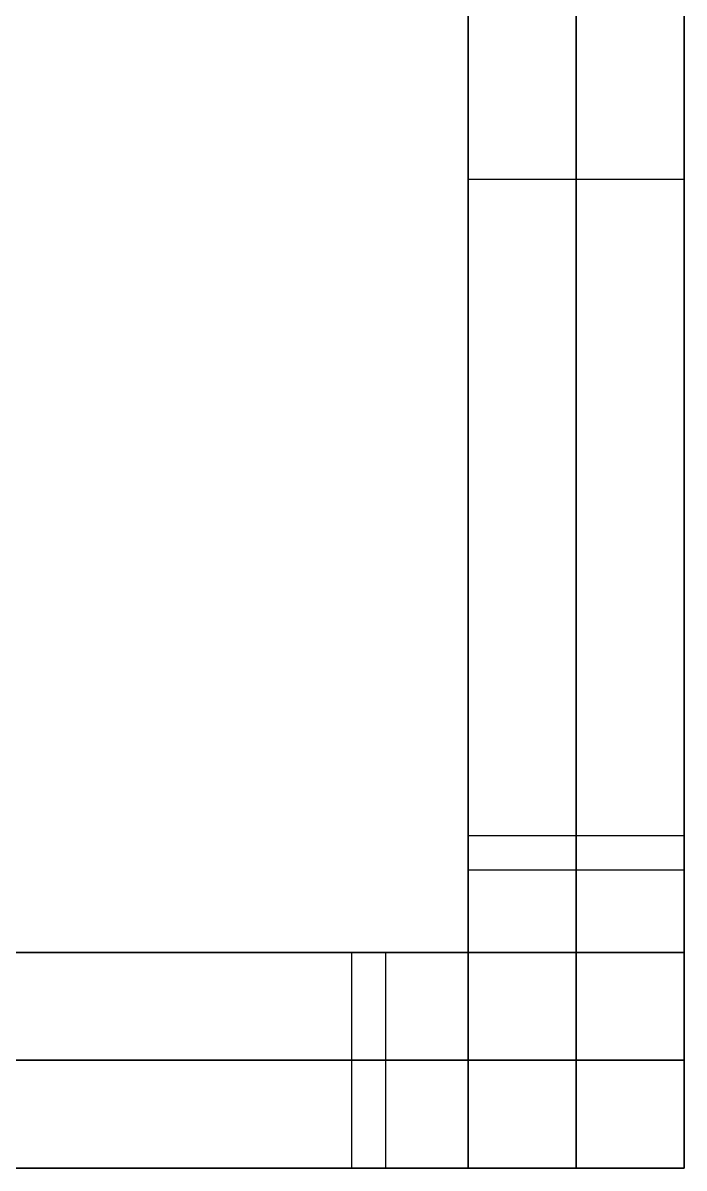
# Model space of a CAD drawing. Header units: millimetres. Extents: x -3003 to 2440, y -88 to 1748.
# Drawn here: x -2570.93 to -2552.55, y 630.86 to 662.71 of the extents above; entities that cross this region are included whole.
import ezdxf

# ---------------------------------------------------------------- set-up
doc = ezdxf.new("R2010")
doc.units = ezdxf.units.MM
doc.header["$MEASUREMENT"] = 0
doc.layers.add('ASSEMBLY', color=7, linetype='Continuous', true_color=0x000000)

msp = doc.modelspace()

# ---------------------------------------------------------------- linework, layer by layer
at = {"layer": 'ASSEMBLY'}
for p, q in [((-2558.55, 1014.865, 321), (-2558.55, 636.865, 321)), ((-2552.55, 1014.865, 321), (-2552.55, 636.865, 321)), ((-2552.55, 636.865, 321), (-3002.55, 636.865, 321)), ((-2552.55, 630.865, 321), (-3002.55, 630.865, 321))]:
    msp.add_line(p, q, dxfattribs=at)
for points in [[(-2558.55, 1020.865, 636), (-2558.55, 825.865, 636), (-2558.55, 630.865, 636)], [(-2555.55, 1020.865, 636), (-2555.55, 825.865, 636), (-2555.55, 630.865, 636)], [(-2552.55, 1020.865, 636), (-2552.55, 825.865, 636), (-2552.55, 630.865, 636)], [(-2558.55, 630.865, 6), (-2558.55, 658.008, 6), (-2558.55, 686.579, 6)], [(-2555.55, 630.865, 6), (-2555.55, 658.008, 6), (-2555.55, 686.579, 6)], [(-2552.55, 630.865, 6), (-2552.55, 658.008, 6), (-2552.55, 686.579, 6)], [(-2558.55, 636.865, 6), (-2558.55, 659.286, 6), (-2558.55, 680.279, 6)], [(-2558.55, 636.865, 12), (-2558.55, 659.286, 12), (-2558.55, 680.279, 12)], [(-2558.55, 636.865, 9), (-2558.55, 659.286, 9), (-2558.55, 680.279, 9)], [(-2558.55, 658.929, 6), (-2558.55, 658.929, 9), (-2558.55, 658.929, 12)], [(-2558.55, 658.365, 6), (-2555.55, 658.365, 6), (-2552.55, 658.365, 6)], [(-2558.55, 640.115, 575.477), (-2555.55, 640.115, 575.477), (-2552.55, 640.115, 575.477)], [(-2558.55, 640.115, 524.705), (-2555.55, 640.115, 524.705), (-2552.55, 640.115, 524.705)], [(-2558.55, 640.115, 460.932), (-2555.55, 640.115, 460.932), (-2552.55, 640.115, 460.932)], [(-2558.55, 640.115, 410.159), (-2555.55, 640.115, 410.159), (-2552.55, 640.115, 410.159)], [(-2558.55, 640.115, 346.386), (-2555.55, 640.115, 346.386), (-2552.55, 640.115, 346.386)], [(-2558.55, 640.115, 295.614), (-2555.55, 640.115, 295.614), (-2552.55, 640.115, 295.614)], [(-2558.55, 640.115, 231.841), (-2555.55, 640.115, 231.841), (-2552.55, 640.115, 231.841)], [(-2558.55, 640.115, 181.068), (-2555.55, 640.115, 181.068), (-2552.55, 640.115, 181.068)], [(-2558.55, 640.115, 117.295), (-2555.55, 640.115, 117.295), (-2552.55, 640.115, 117.295)], [(-2558.55, 640.115, 66.523), (-2555.55, 640.115, 66.523), (-2552.55, 640.115, 66.523)], [(-2558.55, 639.163, 348.684), (-2555.55, 639.163, 348.684), (-2552.55, 639.163, 348.684)], [(-2558.55, 639.163, 344.088), (-2555.55, 639.163, 344.088), (-2552.55, 639.163, 344.088)], [(-2558.55, 639.163, 68.821), (-2555.55, 639.163, 68.821), (-2552.55, 639.163, 68.821)], [(-2558.55, 639.163, 64.225), (-2555.55, 639.163, 64.225), (-2552.55, 639.163, 64.225)], [(-2558.55, 636.865, 636), (-2777.55, 636.865, 636), (-2996.55, 636.865, 636)], [(-2616.835, 636.865, 6), (-2587.693, 636.865, 6), (-2558.55, 636.865, 6)], [(-2610.535, 636.865, 6), (-2584.543, 636.865, 6), (-2558.55, 636.865, 6)], [(-2610.535, 636.865, 12), (-2584.543, 636.865, 12), (-2558.55, 636.865, 12)], [(-2610.535, 636.865, 9), (-2584.543, 636.865, 9), (-2558.55, 636.865, 9)], [(-2561.8, 636.865, 60.223), (-2561.8, 633.865, 60.223), (-2561.8, 630.865, 60.223)], [(-2561.8, 636.865, 123.595), (-2561.8, 633.865, 123.595), (-2561.8, 630.865, 123.595)], [(-2561.8, 636.865, 174.768), (-2561.8, 633.865, 174.768), (-2561.8, 630.865, 174.768)], [(-2561.8, 636.865, 238.141), (-2561.8, 633.865, 238.141), (-2561.8, 630.865, 238.141)], [(-2561.8, 636.865, 289.314), (-2561.8, 633.865, 289.314), (-2561.8, 630.865, 289.314)], [(-2561.8, 636.865, 352.686), (-2561.8, 633.865, 352.686), (-2561.8, 630.865, 352.686)], [(-2561.8, 636.865, 403.859), (-2561.8, 633.865, 403.859), (-2561.8, 630.865, 403.859)], [(-2561.8, 636.865, 467.232), (-2561.8, 633.865, 467.232), (-2561.8, 630.865, 467.232)], [(-2561.8, 636.865, 518.405), (-2561.8, 633.865, 518.405), (-2561.8, 630.865, 518.405)], [(-2561.8, 636.865, 581.777), (-2561.8, 633.865, 581.777), (-2561.8, 630.865, 581.777)], [(-2560.848, 636.865, 57.925), (-2560.848, 633.865, 57.925), (-2560.848, 630.865, 57.925)], [(-2560.848, 636.865, 62.521), (-2560.848, 633.865, 62.521), (-2560.848, 630.865, 62.521)], [(-2560.848, 636.865, 121.297), (-2560.848, 633.865, 121.297), (-2560.848, 630.865, 121.297)], [(-2560.848, 636.865, 125.894), (-2560.848, 633.865, 125.894), (-2560.848, 630.865, 125.894)], [(-2560.848, 636.865, 172.47), (-2560.848, 633.865, 172.47), (-2560.848, 630.865, 172.47)], [(-2560.848, 636.865, 177.066), (-2560.848, 633.865, 177.066), (-2560.848, 630.865, 177.066)], [(-2560.848, 636.865, 235.843), (-2560.848, 633.865, 235.843), (-2560.848, 630.865, 235.843)], [(-2560.848, 636.865, 240.439), (-2560.848, 633.865, 240.439), (-2560.848, 630.865, 240.439)], [(-2560.848, 636.865, 287.016), (-2560.848, 633.865, 287.016), (-2560.848, 630.865, 287.016)], [(-2560.848, 636.865, 291.612), (-2560.848, 633.865, 291.612), (-2560.848, 630.865, 291.612)], [(-2560.848, 636.865, 350.388), (-2560.848, 633.865, 350.388), (-2560.848, 630.865, 350.388)], [(-2560.848, 636.865, 354.984), (-2560.848, 633.865, 354.984), (-2560.848, 630.865, 354.984)], [(-2560.848, 636.865, 464.934), (-2560.848, 633.865, 464.934), (-2560.848, 630.865, 464.934)], [(-2560.848, 636.865, 469.53), (-2560.848, 633.865, 469.53), (-2560.848, 630.865, 469.53)], [(-2560.848, 636.865, 516.106), (-2560.848, 633.865, 516.106), (-2560.848, 630.865, 516.106)], [(-2560.848, 636.865, 520.703), (-2560.848, 633.865, 520.703), (-2560.848, 630.865, 520.703)], [(-2560.848, 636.865, 579.479), (-2560.848, 633.865, 579.479), (-2560.848, 630.865, 579.479)], [(-2560.848, 636.865, 584.075), (-2560.848, 633.865, 584.075), (-2560.848, 630.865, 584.075)], [(-2558.55, 636.865, 6), (-2558.55, 636.865, 9), (-2558.55, 636.865, 12)], [(-2558.55, 636.865, 6), (-2558.55, 633.865, 6), (-2558.55, 630.865, 6)], [(-2558.55, 636.865, 6), (-2558.55, 636.865, 31.486), (-2558.55, 636.865, 56.973)], [(-2558.55, 636.865, 56.973), (-2558.55, 633.865, 56.973), (-2558.55, 630.865, 56.973)], [(-2558.55, 636.865, 63.473), (-2558.55, 633.865, 63.473), (-2558.55, 630.865, 63.473)], [(-2558.55, 636.865, 63.473), (-2555.55, 636.865, 63.473), (-2552.55, 636.865, 63.473)], [(-2552.55, 636.865, 120.345), (-2555.55, 636.865, 120.345), (-2558.55, 636.865, 120.345)], [(-2558.55, 636.865, 120.345), (-2558.55, 633.865, 120.345), (-2558.55, 630.865, 120.345)], [(-2558.55, 636.865, 126.845), (-2558.55, 633.865, 126.845), (-2558.55, 630.865, 126.845)], [(-2558.55, 636.865, 126.845), (-2558.55, 636.865, 149.182), (-2558.55, 636.865, 171.518)], [(-2558.55, 636.865, 171.518), (-2558.55, 633.865, 171.518), (-2558.55, 630.865, 171.518)], [(-2558.55, 636.865, 178.018), (-2558.55, 633.865, 178.018), (-2558.55, 630.865, 178.018)], [(-2558.55, 636.865, 178.018), (-2555.55, 636.865, 178.018), (-2552.55, 636.865, 178.018)], [(-2552.55, 636.865, 234.891), (-2555.55, 636.865, 234.891), (-2558.55, 636.865, 234.891)], [(-2558.55, 636.865, 234.891), (-2558.55, 633.865, 234.891), (-2558.55, 630.865, 234.891)], [(-2558.55, 636.865, 241.391), (-2558.55, 633.865, 241.391), (-2558.55, 630.865, 241.391)], [(-2558.55, 636.865, 241.391), (-2558.55, 636.865, 263.727), (-2558.55, 636.865, 286.064)], [(-2558.55, 636.865, 286.064), (-2558.55, 633.865, 286.064), (-2558.55, 630.865, 286.064)], [(-2558.55, 636.865, 292.564), (-2558.55, 633.865, 292.564), (-2558.55, 630.865, 292.564)], [(-2558.55, 636.865, 292.564), (-2555.55, 636.865, 292.564), (-2552.55, 636.865, 292.564)], [(-2552.55, 636.865, 349.436), (-2555.55, 636.865, 349.436), (-2558.55, 636.865, 349.436)], [(-2558.55, 636.865, 349.436), (-2558.55, 633.865, 349.436), (-2558.55, 630.865, 349.436)], [(-2558.55, 636.865, 355.936), (-2558.55, 633.865, 355.936), (-2558.55, 630.865, 355.936)], [(-2558.55, 636.865, 355.936), (-2558.55, 636.865, 378.273), (-2558.55, 636.865, 400.609)], [(-2558.55, 636.865, 400.609), (-2558.55, 633.865, 400.609), (-2558.55, 630.865, 400.609)], [(-2558.55, 636.865, 407.109), (-2558.55, 633.865, 407.109), (-2558.55, 630.865, 407.109)], [(-2558.55, 636.865, 407.109), (-2555.55, 636.865, 407.109), (-2552.55, 636.865, 407.109)], [(-2552.55, 636.865, 463.982), (-2555.55, 636.865, 463.982), (-2558.55, 636.865, 463.982)], [(-2558.55, 636.865, 463.982), (-2558.55, 633.865, 463.982), (-2558.55, 630.865, 463.982)], [(-2558.55, 636.865, 470.482), (-2558.55, 633.865, 470.482), (-2558.55, 630.865, 470.482)], [(-2558.55, 636.865, 470.482), (-2558.55, 636.865, 492.818), (-2558.55, 636.865, 515.155)], [(-2558.55, 636.865, 515.155), (-2558.55, 633.865, 515.155), (-2558.55, 630.865, 515.155)], [(-2558.55, 636.865, 521.655), (-2558.55, 633.865, 521.655), (-2558.55, 630.865, 521.655)], [(-2558.55, 636.865, 521.655), (-2555.55, 636.865, 521.655), (-2552.55, 636.865, 521.655)], [(-2552.55, 636.865, 578.527), (-2555.55, 636.865, 578.527), (-2558.55, 636.865, 578.527)], [(-2558.55, 636.865, 578.527), (-2558.55, 633.865, 578.527), (-2558.55, 630.865, 578.527)], [(-2558.55, 636.865, 585.027), (-2558.55, 633.865, 585.027), (-2558.55, 630.865, 585.027)], [(-2558.55, 636.865, 585.027), (-2558.55, 636.865, 610.514), (-2558.55, 636.865, 636)], [(-2558.55, 636.865, 636), (-2558.55, 633.865, 636), (-2558.55, 630.865, 636)], [(-2558.55, 636.865, 31.486), (-2558.55, 633.865, 31.486), (-2558.55, 630.865, 31.486)], [(-2558.55, 636.865, 149.182), (-2558.55, 633.865, 149.182), (-2558.55, 630.865, 149.182)], [(-2558.55, 636.865, 263.727), (-2558.55, 633.865, 263.727), (-2558.55, 630.865, 263.727)], [(-2558.55, 636.865, 378.273), (-2558.55, 633.865, 378.273), (-2558.55, 630.865, 378.273)], [(-2558.55, 636.865, 492.818), (-2558.55, 633.865, 492.818), (-2558.55, 630.865, 492.818)], [(-2558.55, 636.865, 610.514), (-2558.55, 633.865, 610.514), (-2558.55, 630.865, 610.514)], [(-2558.55, 630.865, 578.727), (-2558.55, 633.865, 578.727), (-2558.55, 636.865, 578.727)], [(-2558.55, 636.865, 578.727), (-2555.55, 636.865, 578.727), (-2552.55, 636.865, 578.727)], [(-2558.55, 636.865, 572.227), (-2555.55, 636.865, 572.227), (-2552.55, 636.865, 572.227)], [(-2558.55, 636.865, 572.227), (-2558.55, 636.865, 550.091), (-2558.55, 636.865, 527.955)], [(-2558.55, 636.865, 527.955), (-2555.55, 636.865, 527.955), (-2552.55, 636.865, 527.955)], [(-2558.55, 636.865, 521.455), (-2555.55, 636.865, 521.455), (-2552.55, 636.865, 521.455)], [(-2558.55, 636.865, 521.455), (-2558.55, 633.865, 521.455), (-2558.55, 630.865, 521.455)], [(-2558.55, 630.865, 464.182), (-2558.55, 633.865, 464.182), (-2558.55, 636.865, 464.182)], [(-2558.55, 636.865, 464.182), (-2555.55, 636.865, 464.182), (-2552.55, 636.865, 464.182)], [(-2558.55, 636.865, 457.682), (-2555.55, 636.865, 457.682), (-2552.55, 636.865, 457.682)], [(-2558.55, 636.865, 457.682), (-2558.55, 636.865, 435.545), (-2558.55, 636.865, 413.409)], [(-2558.55, 636.865, 413.409), (-2555.55, 636.865, 413.409), (-2552.55, 636.865, 413.409)], [(-2558.55, 636.865, 406.909), (-2555.55, 636.865, 406.909), (-2552.55, 636.865, 406.909)], [(-2558.55, 636.865, 406.909), (-2558.55, 633.865, 406.909), (-2558.55, 630.865, 406.909)], [(-2558.55, 630.865, 349.636), (-2558.55, 633.865, 349.636), (-2558.55, 636.865, 349.636)], [(-2558.55, 636.865, 349.636), (-2555.55, 636.865, 349.636), (-2552.55, 636.865, 349.636)], [(-2558.55, 636.865, 343.136), (-2555.55, 636.865, 343.136), (-2552.55, 636.865, 343.136)], [(-2558.55, 636.865, 343.136), (-2558.55, 636.865, 321), (-2558.55, 636.865, 298.864)], [(-2558.55, 636.865, 298.864), (-2555.55, 636.865, 298.864), (-2552.55, 636.865, 298.864)], [(-2558.55, 636.865, 292.364), (-2555.55, 636.865, 292.364), (-2552.55, 636.865, 292.364)], [(-2558.55, 636.865, 292.364), (-2558.55, 633.865, 292.364), (-2558.55, 630.865, 292.364)], [(-2558.55, 630.865, 235.091), (-2558.55, 633.865, 235.091), (-2558.55, 636.865, 235.091)], [(-2558.55, 636.865, 235.091), (-2555.55, 636.865, 235.091), (-2552.55, 636.865, 235.091)], [(-2558.55, 636.865, 228.591), (-2555.55, 636.865, 228.591), (-2552.55, 636.865, 228.591)], [(-2558.55, 636.865, 228.591), (-2558.55, 636.865, 206.455), (-2558.55, 636.865, 184.318)], [(-2558.55, 636.865, 184.318), (-2555.55, 636.865, 184.318), (-2552.55, 636.865, 184.318)], [(-2558.55, 636.865, 177.818), (-2555.55, 636.865, 177.818), (-2552.55, 636.865, 177.818)], [(-2558.55, 636.865, 177.818), (-2558.55, 633.865, 177.818), (-2558.55, 630.865, 177.818)], [(-2558.55, 630.865, 120.545), (-2558.55, 633.865, 120.545), (-2558.55, 636.865, 120.545)], [(-2558.55, 636.865, 120.545), (-2555.55, 636.865, 120.545), (-2552.55, 636.865, 120.545)], [(-2558.55, 636.865, 114.045), (-2555.55, 636.865, 114.045), (-2552.55, 636.865, 114.045)], [(-2558.55, 636.865, 114.045), (-2558.55, 636.865, 91.909), (-2558.55, 636.865, 69.773)], [(-2558.55, 636.865, 69.773), (-2555.55, 636.865, 69.773), (-2552.55, 636.865, 69.773)], [(-2558.55, 636.865, 63.273), (-2555.55, 636.865, 63.273), (-2552.55, 636.865, 63.273)], [(-2558.55, 636.865, 63.273), (-2558.55, 633.865, 63.273), (-2558.55, 630.865, 63.273)], [(-2558.55, 636.865, 550.091), (-2555.55, 636.865, 550.091), (-2552.55, 636.865, 550.091)], [(-2558.55, 636.865, 435.545), (-2555.55, 636.865, 435.545), (-2552.55, 636.865, 435.545)], [(-2558.55, 636.865, 321), (-2555.55, 636.865, 321), (-2552.55, 636.865, 321)], [(-2558.55, 636.865, 206.455), (-2555.55, 636.865, 206.455), (-2552.55, 636.865, 206.455)], [(-2558.55, 636.865, 91.909), (-2555.55, 636.865, 91.909), (-2552.55, 636.865, 91.909)], [(-2555.55, 636.865, 63.473), (-2555.55, 633.865, 63.473), (-2555.55, 630.865, 63.473)], [(-2555.55, 636.865, 120.345), (-2555.55, 633.865, 120.345), (-2555.55, 630.865, 120.345)], [(-2555.55, 636.865, 178.018), (-2555.55, 633.865, 178.018), (-2555.55, 630.865, 178.018)], [(-2555.55, 636.865, 234.891), (-2555.55, 633.865, 234.891), (-2555.55, 630.865, 234.891)], [(-2555.55, 636.865, 292.564), (-2555.55, 633.865, 292.564), (-2555.55, 630.865, 292.564)], [(-2555.55, 636.865, 349.436), (-2555.55, 633.865, 349.436), (-2555.55, 630.865, 349.436)], [(-2555.55, 636.865, 407.109), (-2555.55, 633.865, 407.109), (-2555.55, 630.865, 407.109)], [(-2555.55, 636.865, 463.982), (-2555.55, 633.865, 463.982), (-2555.55, 630.865, 463.982)], [(-2555.55, 636.865, 521.655), (-2555.55, 633.865, 521.655), (-2555.55, 630.865, 521.655)], [(-2555.55, 636.865, 578.527), (-2555.55, 633.865, 578.527), (-2555.55, 630.865, 578.527)], [(-2555.55, 630.865, 578.727), (-2555.55, 633.865, 578.727), (-2555.55, 636.865, 578.727)], [(-2555.55, 636.865, 572.227), (-2555.55, 636.865, 550.091), (-2555.55, 636.865, 527.955)], [(-2555.55, 636.865, 521.455), (-2555.55, 633.865, 521.455), (-2555.55, 630.865, 521.455)], [(-2555.55, 630.865, 464.182), (-2555.55, 633.865, 464.182), (-2555.55, 636.865, 464.182)], [(-2555.55, 636.865, 457.682), (-2555.55, 636.865, 435.545), (-2555.55, 636.865, 413.409)], [(-2555.55, 636.865, 406.909), (-2555.55, 633.865, 406.909), (-2555.55, 630.865, 406.909)], [(-2555.55, 630.865, 349.636), (-2555.55, 633.865, 349.636), (-2555.55, 636.865, 349.636)], [(-2555.55, 636.865, 343.136), (-2555.55, 636.865, 321), (-2555.55, 636.865, 298.864)], [(-2555.55, 636.865, 292.364), (-2555.55, 633.865, 292.364), (-2555.55, 630.865, 292.364)], [(-2555.55, 630.865, 235.091), (-2555.55, 633.865, 235.091), (-2555.55, 636.865, 235.091)], [(-2555.55, 636.865, 228.591), (-2555.55, 636.865, 206.455), (-2555.55, 636.865, 184.318)], [(-2555.55, 636.865, 177.818), (-2555.55, 633.865, 177.818), (-2555.55, 630.865, 177.818)], [(-2555.55, 630.865, 120.545), (-2555.55, 633.865, 120.545), (-2555.55, 636.865, 120.545)], [(-2555.55, 636.865, 114.045), (-2555.55, 636.865, 91.909), (-2555.55, 636.865, 69.773)], [(-2555.55, 636.865, 63.273), (-2555.55, 633.865, 63.273), (-2555.55, 630.865, 63.273)], [(-2552.55, 636.865, 63.473), (-2552.55, 633.865, 63.473), (-2552.55, 630.865, 63.473)], [(-2552.55, 636.865, 63.473), (-2552.55, 636.865, 91.909), (-2552.55, 636.865, 120.345)], [(-2552.55, 636.865, 120.345), (-2552.55, 633.865, 120.345), (-2552.55, 630.865, 120.345)], [(-2552.55, 636.865, 178.018), (-2552.55, 633.865, 178.018), (-2552.55, 630.865, 178.018)], [(-2552.55, 636.865, 178.018), (-2552.55, 636.865, 206.455), (-2552.55, 636.865, 234.891)], [(-2552.55, 636.865, 234.891), (-2552.55, 633.865, 234.891), (-2552.55, 630.865, 234.891)], [(-2552.55, 636.865, 292.564), (-2552.55, 633.865, 292.564), (-2552.55, 630.865, 292.564)], [(-2552.55, 636.865, 292.564), (-2552.55, 636.865, 321), (-2552.55, 636.865, 349.436)], [(-2552.55, 636.865, 349.436), (-2552.55, 633.865, 349.436), (-2552.55, 630.865, 349.436)], [(-2552.55, 636.865, 407.109), (-2552.55, 633.865, 407.109), (-2552.55, 630.865, 407.109)], [(-2552.55, 636.865, 407.109), (-2552.55, 636.865, 435.545), (-2552.55, 636.865, 463.982)], [(-2552.55, 636.865, 463.982), (-2552.55, 633.865, 463.982), (-2552.55, 630.865, 463.982)], [(-2552.55, 636.865, 521.655), (-2552.55, 633.865, 521.655), (-2552.55, 630.865, 521.655)], [(-2552.55, 636.865, 521.655), (-2552.55, 636.865, 550.091), (-2552.55, 636.865, 578.527)], [(-2552.55, 636.865, 578.527), (-2552.55, 633.865, 578.527), (-2552.55, 630.865, 578.527)], [(-2552.55, 636.865, 91.909), (-2552.55, 633.865, 91.909), (-2552.55, 630.865, 91.909)], [(-2552.55, 636.865, 206.455), (-2552.55, 633.865, 206.455), (-2552.55, 630.865, 206.455)], [(-2552.55, 636.865, 321), (-2552.55, 633.865, 321), (-2552.55, 630.865, 321)], [(-2552.55, 636.865, 435.545), (-2552.55, 633.865, 435.545), (-2552.55, 630.865, 435.545)], [(-2552.55, 636.865, 550.091), (-2552.55, 633.865, 550.091), (-2552.55, 630.865, 550.091)], [(-2552.55, 630.865, 578.727), (-2552.55, 633.865, 578.727), (-2552.55, 636.865, 578.727)], [(-2552.55, 636.865, 572.227), (-2552.55, 636.865, 550.091), (-2552.55, 636.865, 527.955)], [(-2552.55, 636.865, 521.455), (-2552.55, 633.865, 521.455), (-2552.55, 630.865, 521.455)], [(-2552.55, 630.865, 464.182), (-2552.55, 633.865, 464.182), (-2552.55, 636.865, 464.182)], [(-2552.55, 636.865, 457.682), (-2552.55, 636.865, 435.545), (-2552.55, 636.865, 413.409)], [(-2552.55, 636.865, 406.909), (-2552.55, 633.865, 406.909), (-2552.55, 630.865, 406.909)], [(-2552.55, 630.865, 349.636), (-2552.55, 633.865, 349.636), (-2552.55, 636.865, 349.636)], [(-2552.55, 636.865, 343.136), (-2552.55, 636.865, 321), (-2552.55, 636.865, 298.864)], [(-2552.55, 636.865, 292.364), (-2552.55, 633.865, 292.364), (-2552.55, 630.865, 292.364)], [(-2552.55, 630.865, 235.091), (-2552.55, 633.865, 235.091), (-2552.55, 636.865, 235.091)], [(-2552.55, 636.865, 228.591), (-2552.55, 636.865, 206.455), (-2552.55, 636.865, 184.318)], [(-2552.55, 636.865, 177.818), (-2552.55, 633.865, 177.818), (-2552.55, 630.865, 177.818)], [(-2552.55, 630.865, 120.545), (-2552.55, 633.865, 120.545), (-2552.55, 636.865, 120.545)], [(-2552.55, 636.865, 114.045), (-2552.55, 636.865, 91.909), (-2552.55, 636.865, 69.773)], [(-2552.55, 636.865, 63.273), (-2552.55, 633.865, 63.273), (-2552.55, 630.865, 63.273)], [(-2558.55, 633.865, 636), (-2777.55, 633.865, 636), (-2996.55, 633.865, 636)], [(-2616.835, 633.865, 6), (-2587.693, 633.865, 6), (-2558.55, 633.865, 6)], [(-2558.55, 633.865, 6), (-2558.55, 633.865, 31.486), (-2558.55, 633.865, 56.973)], [(-2558.55, 633.865, 63.473), (-2555.55, 633.865, 63.473), (-2552.55, 633.865, 63.473)], [(-2552.55, 633.865, 120.345), (-2555.55, 633.865, 120.345), (-2558.55, 633.865, 120.345)], [(-2558.55, 633.865, 126.845), (-2558.55, 633.865, 149.182), (-2558.55, 633.865, 171.518)], [(-2558.55, 633.865, 178.018), (-2555.55, 633.865, 178.018), (-2552.55, 633.865, 178.018)], [(-2552.55, 633.865, 234.891), (-2555.55, 633.865, 234.891), (-2558.55, 633.865, 234.891)], [(-2558.55, 633.865, 241.391), (-2558.55, 633.865, 263.727), (-2558.55, 633.865, 286.064)], [(-2558.55, 633.865, 292.564), (-2555.55, 633.865, 292.564), (-2552.55, 633.865, 292.564)], [(-2552.55, 633.865, 349.436), (-2555.55, 633.865, 349.436), (-2558.55, 633.865, 349.436)], [(-2558.55, 633.865, 355.936), (-2558.55, 633.865, 378.273), (-2558.55, 633.865, 400.609)], [(-2558.55, 633.865, 407.109), (-2555.55, 633.865, 407.109), (-2552.55, 633.865, 407.109)], [(-2552.55, 633.865, 463.982), (-2555.55, 633.865, 463.982), (-2558.55, 633.865, 463.982)], [(-2558.55, 633.865, 470.482), (-2558.55, 633.865, 492.818), (-2558.55, 633.865, 515.155)], [(-2558.55, 633.865, 521.655), (-2555.55, 633.865, 521.655), (-2552.55, 633.865, 521.655)], [(-2552.55, 633.865, 578.527), (-2555.55, 633.865, 578.527), (-2558.55, 633.865, 578.527)], [(-2558.55, 633.865, 585.027), (-2558.55, 633.865, 610.514), (-2558.55, 633.865, 636)], [(-2558.55, 633.865, 578.727), (-2555.55, 633.865, 578.727), (-2552.55, 633.865, 578.727)], [(-2558.55, 633.865, 521.455), (-2555.55, 633.865, 521.455), (-2552.55, 633.865, 521.455)], [(-2558.55, 633.865, 464.182), (-2555.55, 633.865, 464.182), (-2552.55, 633.865, 464.182)], [(-2558.55, 633.865, 406.909), (-2555.55, 633.865, 406.909), (-2552.55, 633.865, 406.909)], [(-2558.55, 633.865, 349.636), (-2555.55, 633.865, 349.636), (-2552.55, 633.865, 349.636)], [(-2558.55, 633.865, 292.364), (-2555.55, 633.865, 292.364), (-2552.55, 633.865, 292.364)], [(-2558.55, 633.865, 235.091), (-2555.55, 633.865, 235.091), (-2552.55, 633.865, 235.091)], [(-2558.55, 633.865, 177.818), (-2555.55, 633.865, 177.818), (-2552.55, 633.865, 177.818)], [(-2558.55, 633.865, 120.545), (-2555.55, 633.865, 120.545), (-2552.55, 633.865, 120.545)], [(-2558.55, 633.865, 63.273), (-2555.55, 633.865, 63.273), (-2552.55, 633.865, 63.273)], [(-2552.55, 633.865, 63.473), (-2552.55, 633.865, 91.909), (-2552.55, 633.865, 120.345)], [(-2552.55, 633.865, 178.018), (-2552.55, 633.865, 206.455), (-2552.55, 633.865, 234.891)], [(-2552.55, 633.865, 292.564), (-2552.55, 633.865, 321), (-2552.55, 633.865, 349.436)], [(-2552.55, 633.865, 407.109), (-2552.55, 633.865, 435.545), (-2552.55, 633.865, 463.982)], [(-2552.55, 633.865, 521.655), (-2552.55, 633.865, 550.091), (-2552.55, 633.865, 578.527)], [(-2558.55, 630.865, 636), (-2777.55, 630.865, 636), (-2996.55, 630.865, 636)], [(-2616.835, 630.865, 6), (-2587.693, 630.865, 6), (-2558.55, 630.865, 6)], [(-2558.55, 630.865, 6), (-2558.55, 630.865, 31.486), (-2558.55, 630.865, 56.973)], [(-2558.55, 630.865, 63.473), (-2555.55, 630.865, 63.473), (-2552.55, 630.865, 63.473)], [(-2552.55, 630.865, 120.345), (-2555.55, 630.865, 120.345), (-2558.55, 630.865, 120.345)], [(-2558.55, 630.865, 126.845), (-2558.55, 630.865, 149.182), (-2558.55, 630.865, 171.518)], [(-2558.55, 630.865, 178.018), (-2555.55, 630.865, 178.018), (-2552.55, 630.865, 178.018)], [(-2552.55, 630.865, 234.891), (-2555.55, 630.865, 234.891), (-2558.55, 630.865, 234.891)], [(-2558.55, 630.865, 241.391), (-2558.55, 630.865, 263.727), (-2558.55, 630.865, 286.064)], [(-2558.55, 630.865, 292.564), (-2555.55, 630.865, 292.564), (-2552.55, 630.865, 292.564)], [(-2552.55, 630.865, 349.436), (-2555.55, 630.865, 349.436), (-2558.55, 630.865, 349.436)], [(-2558.55, 630.865, 355.936), (-2558.55, 630.865, 378.273), (-2558.55, 630.865, 400.609)], [(-2558.55, 630.865, 407.109), (-2555.55, 630.865, 407.109), (-2552.55, 630.865, 407.109)], [(-2552.55, 630.865, 463.982), (-2555.55, 630.865, 463.982), (-2558.55, 630.865, 463.982)], [(-2558.55, 630.865, 470.482), (-2558.55, 630.865, 492.818), (-2558.55, 630.865, 515.155)], [(-2558.55, 630.865, 521.655), (-2555.55, 630.865, 521.655), (-2552.55, 630.865, 521.655)], [(-2552.55, 630.865, 578.527), (-2555.55, 630.865, 578.527), (-2558.55, 630.865, 578.527)], [(-2558.55, 630.865, 585.027), (-2558.55, 630.865, 610.514), (-2558.55, 630.865, 636)], [(-2558.55, 630.865, 636), (-2555.55, 630.865, 636), (-2552.55, 630.865, 636)], [(-2558.55, 630.865, 636), (-2558.55, 630.865, 607.364), (-2558.55, 630.865, 578.727)], [(-2558.55, 630.865, 578.727), (-2555.55, 630.865, 578.727), (-2552.55, 630.865, 578.727)], [(-2558.55, 630.865, 521.455), (-2555.55, 630.865, 521.455), (-2552.55, 630.865, 521.455)], [(-2558.55, 630.865, 521.455), (-2558.55, 630.865, 492.818), (-2558.55, 630.865, 464.182)], [(-2558.55, 630.865, 464.182), (-2555.55, 630.865, 464.182), (-2552.55, 630.865, 464.182)], [(-2558.55, 630.865, 406.909), (-2555.55, 630.865, 406.909), (-2552.55, 630.865, 406.909)], [(-2558.55, 630.865, 406.909), (-2558.55, 630.865, 378.273), (-2558.55, 630.865, 349.636)], [(-2558.55, 630.865, 349.636), (-2555.55, 630.865, 349.636), (-2552.55, 630.865, 349.636)], [(-2558.55, 630.865, 292.364), (-2555.55, 630.865, 292.364), (-2552.55, 630.865, 292.364)], [(-2558.55, 630.865, 292.364), (-2558.55, 630.865, 263.727), (-2558.55, 630.865, 235.091)], [(-2558.55, 630.865, 235.091), (-2555.55, 630.865, 235.091), (-2552.55, 630.865, 235.091)], [(-2558.55, 630.865, 177.818), (-2555.55, 630.865, 177.818), (-2552.55, 630.865, 177.818)], [(-2558.55, 630.865, 177.818), (-2558.55, 630.865, 149.182), (-2558.55, 630.865, 120.545)], [(-2558.55, 630.865, 120.545), (-2555.55, 630.865, 120.545), (-2552.55, 630.865, 120.545)], [(-2558.55, 630.865, 63.273), (-2555.55, 630.865, 63.273), (-2552.55, 630.865, 63.273)], [(-2558.55, 630.865, 63.273), (-2558.55, 630.865, 34.636), (-2558.55, 630.865, 6)], [(-2558.55, 630.865, 6), (-2555.55, 630.865, 6), (-2552.55, 630.865, 6)], [(-2558.55, 630.865, 607.364), (-2555.55, 630.865, 607.364), (-2552.55, 630.865, 607.364)], [(-2558.55, 630.865, 492.818), (-2555.55, 630.865, 492.818), (-2552.55, 630.865, 492.818)], [(-2558.55, 630.865, 378.273), (-2555.55, 630.865, 378.273), (-2552.55, 630.865, 378.273)], [(-2558.55, 630.865, 263.727), (-2555.55, 630.865, 263.727), (-2552.55, 630.865, 263.727)], [(-2558.55, 630.865, 149.182), (-2555.55, 630.865, 149.182), (-2552.55, 630.865, 149.182)], [(-2558.55, 630.865, 34.636), (-2555.55, 630.865, 34.636), (-2552.55, 630.865, 34.636)], [(-2555.55, 630.865, 636), (-2555.55, 630.865, 607.364), (-2555.55, 630.865, 578.727)], [(-2555.55, 630.865, 521.455), (-2555.55, 630.865, 492.818), (-2555.55, 630.865, 464.182)], [(-2555.55, 630.865, 406.909), (-2555.55, 630.865, 378.273), (-2555.55, 630.865, 349.636)], [(-2555.55, 630.865, 292.364), (-2555.55, 630.865, 263.727), (-2555.55, 630.865, 235.091)], [(-2555.55, 630.865, 177.818), (-2555.55, 630.865, 149.182), (-2555.55, 630.865, 120.545)], [(-2555.55, 630.865, 63.273), (-2555.55, 630.865, 34.636), (-2555.55, 630.865, 6)], [(-2552.55, 630.865, 63.473), (-2552.55, 630.865, 91.909), (-2552.55, 630.865, 120.345)], [(-2552.55, 630.865, 178.018), (-2552.55, 630.865, 206.455), (-2552.55, 630.865, 234.891)], [(-2552.55, 630.865, 292.564), (-2552.55, 630.865, 321), (-2552.55, 630.865, 349.436)], [(-2552.55, 630.865, 407.109), (-2552.55, 630.865, 435.545), (-2552.55, 630.865, 463.982)], [(-2552.55, 630.865, 521.655), (-2552.55, 630.865, 550.091), (-2552.55, 630.865, 578.527)], [(-2552.55, 630.865, 636), (-2552.55, 630.865, 607.364), (-2552.55, 630.865, 578.727)], [(-2552.55, 630.865, 521.455), (-2552.55, 630.865, 492.818), (-2552.55, 630.865, 464.182)], [(-2552.55, 630.865, 406.909), (-2552.55, 630.865, 378.273), (-2552.55, 630.865, 349.636)], [(-2552.55, 630.865, 292.364), (-2552.55, 630.865, 263.727), (-2552.55, 630.865, 235.091)], [(-2552.55, 630.865, 177.818), (-2552.55, 630.865, 149.182), (-2552.55, 630.865, 120.545)], [(-2552.55, 630.865, 63.273), (-2552.55, 630.865, 34.636), (-2552.55, 630.865, 6)]]:
    msp.add_open_spline(points, degree=2, dxfattribs=at)
for points, weights, knots in [([(-2558.55, 636.865, 578.727), (-2558.55, 640.115, 578.727), (-2558.55, 640.115, 575.477), (-2558.55, 640.115, 572.227), (-2558.55, 636.865, 572.227)], [1, 0.707106781187, 1, 0.707106781187, 1], [-400.802304, -400.802304, -400.802304, -395.697216, -395.697216, -390.592128, -390.592128, -390.592128]), ([(-2558.55, 636.865, 527.955), (-2558.55, 640.115, 527.955), (-2558.55, 640.115, 524.705), (-2558.55, 640.115, 521.455), (-2558.55, 636.865, 521.455)], [1, 0.707106781187, 1, 0.707106781187, 1], [-389.819112, -389.819112, -389.819112, -384.714024, -384.714024, -379.608936, -379.608936, -379.608936]), ([(-2558.55, 636.865, 464.182), (-2558.55, 640.115, 464.182), (-2558.55, 640.115, 460.932), (-2558.55, 640.115, 457.682), (-2558.55, 636.865, 457.682)], [1, 0.707106781187, 1, 0.707106781187, 1], [-376.608936, -376.608936, -376.608936, -371.503848, -371.503848, -366.39876, -366.39876, -366.39876]), ([(-2558.55, 636.865, 413.409), (-2558.55, 640.115, 413.409), (-2558.55, 640.115, 410.159), (-2558.55, 640.115, 406.909), (-2558.55, 636.865, 406.909)], [1, 0.707106781187, 1, 0.707106781187, 1], [-365.625744, -365.625744, -365.625744, -360.520656, -360.520656, -355.415568, -355.415568, -355.415568]), ([(-2558.55, 636.865, 349.636), (-2558.55, 638.211, 349.636), (-2558.55, 639.163, 348.684), (-2558.55, 640.115, 347.733), (-2558.55, 640.115, 346.386), (-2558.55, 640.115, 345.04), (-2558.55, 639.163, 344.088), (-2558.55, 638.211, 343.136), (-2558.55, 636.865, 343.136)], [1, 0.923879511594, 1, 0.923879511594, 1, 0.923879511594, 1, 0.923879511594, 1], [-352.415568, -352.415568, -352.415568, -349.863023, -349.863023, -347.310479, -347.310479, -344.757935, -344.757935, -342.20539, -342.20539, -342.20539]), ([(-2558.55, 636.865, 298.864), (-2558.55, 640.115, 298.864), (-2558.55, 640.115, 295.614), (-2558.55, 640.115, 292.364), (-2558.55, 636.865, 292.364)], [1, 0.707106781187, 1, 0.707106781187, 1], [-341.432374, -341.432374, -341.432374, -336.327286, -336.327286, -331.222198, -331.222198, -331.222198]), ([(-2558.55, 636.865, 235.091), (-2558.55, 640.115, 235.091), (-2558.55, 640.115, 231.841), (-2558.55, 640.115, 228.591), (-2558.55, 636.865, 228.591)], [1, 0.707106781187, 1, 0.707106781187, 1], [-328.222198, -328.222198, -328.222198, -323.11711, -323.11711, -318.012022, -318.012022, -318.012022]), ([(-2558.55, 636.865, 184.318), (-2558.55, 640.115, 184.318), (-2558.55, 640.115, 181.068), (-2558.55, 640.115, 177.818), (-2558.55, 636.865, 177.818)], [1, 0.707106781187, 1, 0.707106781187, 1], [-317.239006, -317.239006, -317.239006, -312.133918, -312.133918, -307.02883, -307.02883, -307.02883]), ([(-2558.55, 636.865, 120.545), (-2558.55, 640.115, 120.545), (-2558.55, 640.115, 117.295), (-2558.55, 640.115, 114.045), (-2558.55, 636.865, 114.045)], [1, 0.707106781187, 1, 0.707106781187, 1], [-304.02883, -304.02883, -304.02883, -298.923742, -298.923742, -293.818654, -293.818654, -293.818654]), ([(-2558.55, 636.865, 69.773), (-2558.55, 638.211, 69.773), (-2558.55, 639.163, 68.821), (-2558.55, 640.115, 67.869), (-2558.55, 640.115, 66.523), (-2558.55, 640.115, 65.177), (-2558.55, 639.163, 64.225), (-2558.55, 638.211, 63.273), (-2558.55, 636.865, 63.273)], [1, 0.923879510346, 1, 0.923879510346, 1, 0.923879510346, 1, 0.923879510346, 1], [-293.045638, -293.045638, -293.045638, -290.493094, -290.493094, -287.940549, -287.940549, -285.388005, -285.388005, -282.83546, -282.83546, -282.83546]), ([(-2555.55, 636.865, 578.727), (-2555.55, 640.115, 578.727), (-2555.55, 640.115, 575.477), (-2555.55, 640.115, 572.227), (-2555.55, 636.865, 572.227)], [1, 0.707106781187, 1, 0.707106781187, 1], [-400.802304, -400.802304, -400.802304, -395.697216, -395.697216, -390.592128, -390.592128, -390.592128]), ([(-2555.55, 636.865, 527.955), (-2555.55, 640.115, 527.955), (-2555.55, 640.115, 524.705), (-2555.55, 640.115, 521.455), (-2555.55, 636.865, 521.455)], [1, 0.707106781187, 1, 0.707106781187, 1], [-389.819112, -389.819112, -389.819112, -384.714024, -384.714024, -379.608936, -379.608936, -379.608936]), ([(-2555.55, 636.865, 464.182), (-2555.55, 640.115, 464.182), (-2555.55, 640.115, 460.932), (-2555.55, 640.115, 457.682), (-2555.55, 636.865, 457.682)], [1, 0.707106781187, 1, 0.707106781187, 1], [-376.608936, -376.608936, -376.608936, -371.503848, -371.503848, -366.39876, -366.39876, -366.39876]), ([(-2555.55, 636.865, 413.409), (-2555.55, 640.115, 413.409), (-2555.55, 640.115, 410.159), (-2555.55, 640.115, 406.909), (-2555.55, 636.865, 406.909)], [1, 0.707106781187, 1, 0.707106781187, 1], [-365.625744, -365.625744, -365.625744, -360.520656, -360.520656, -355.415568, -355.415568, -355.415568]), ([(-2555.55, 636.865, 349.636), (-2555.55, 638.211, 349.636), (-2555.55, 639.163, 348.684), (-2555.55, 640.115, 347.733), (-2555.55, 640.115, 346.386), (-2555.55, 640.115, 345.04), (-2555.55, 639.163, 344.088), (-2555.55, 638.211, 343.136), (-2555.55, 636.865, 343.136)], [1, 0.923879511594, 1, 0.923879511594, 1, 0.923879511594, 1, 0.923879511594, 1], [-352.415568, -352.415568, -352.415568, -349.863023, -349.863023, -347.310479, -347.310479, -344.757935, -344.757935, -342.20539, -342.20539, -342.20539]), ([(-2555.55, 636.865, 298.864), (-2555.55, 640.115, 298.864), (-2555.55, 640.115, 295.614), (-2555.55, 640.115, 292.364), (-2555.55, 636.865, 292.364)], [1, 0.707106781187, 1, 0.707106781187, 1], [-341.432374, -341.432374, -341.432374, -336.327286, -336.327286, -331.222198, -331.222198, -331.222198]), ([(-2555.55, 636.865, 235.091), (-2555.55, 640.115, 235.091), (-2555.55, 640.115, 231.841), (-2555.55, 640.115, 228.591), (-2555.55, 636.865, 228.591)], [1, 0.707106781187, 1, 0.707106781187, 1], [-328.222198, -328.222198, -328.222198, -323.11711, -323.11711, -318.012022, -318.012022, -318.012022]), ([(-2555.55, 636.865, 184.318), (-2555.55, 640.115, 184.318), (-2555.55, 640.115, 181.068), (-2555.55, 640.115, 177.818), (-2555.55, 636.865, 177.818)], [1, 0.707106781187, 1, 0.707106781187, 1], [-317.239006, -317.239006, -317.239006, -312.133918, -312.133918, -307.02883, -307.02883, -307.02883]), ([(-2555.55, 636.865, 120.545), (-2555.55, 640.115, 120.545), (-2555.55, 640.115, 117.295), (-2555.55, 640.115, 114.045), (-2555.55, 636.865, 114.045)], [1, 0.707106781187, 1, 0.707106781187, 1], [-304.02883, -304.02883, -304.02883, -298.923742, -298.923742, -293.818654, -293.818654, -293.818654]), ([(-2555.55, 636.865, 69.773), (-2555.55, 638.211, 69.773), (-2555.55, 639.163, 68.821), (-2555.55, 640.115, 67.869), (-2555.55, 640.115, 66.523), (-2555.55, 640.115, 65.177), (-2555.55, 639.163, 64.225), (-2555.55, 638.211, 63.273), (-2555.55, 636.865, 63.273)], [1, 0.923879510346, 1, 0.923879510346, 1, 0.923879510346, 1, 0.923879510346, 1], [-293.045638, -293.045638, -293.045638, -290.493094, -290.493094, -287.940549, -287.940549, -285.388005, -285.388005, -282.83546, -282.83546, -282.83546]), ([(-2552.55, 636.865, 578.727), (-2552.55, 640.115, 578.727), (-2552.55, 640.115, 575.477), (-2552.55, 640.115, 572.227), (-2552.55, 636.865, 572.227)], [1, 0.707106781187, 1, 0.707106781187, 1], [-400.802304, -400.802304, -400.802304, -395.697216, -395.697216, -390.592128, -390.592128, -390.592128]), ([(-2552.55, 636.865, 527.955), (-2552.55, 640.115, 527.955), (-2552.55, 640.115, 524.705), (-2552.55, 640.115, 521.455), (-2552.55, 636.865, 521.455)], [1, 0.707106781187, 1, 0.707106781187, 1], [-389.819112, -389.819112, -389.819112, -384.714024, -384.714024, -379.608936, -379.608936, -379.608936]), ([(-2552.55, 636.865, 464.182), (-2552.55, 640.115, 464.182), (-2552.55, 640.115, 460.932), (-2552.55, 640.115, 457.682), (-2552.55, 636.865, 457.682)], [1, 0.707106781187, 1, 0.707106781187, 1], [-376.608936, -376.608936, -376.608936, -371.503848, -371.503848, -366.39876, -366.39876, -366.39876]), ([(-2552.55, 636.865, 413.409), (-2552.55, 640.115, 413.409), (-2552.55, 640.115, 410.159), (-2552.55, 640.115, 406.909), (-2552.55, 636.865, 406.909)], [1, 0.707106781187, 1, 0.707106781187, 1], [-365.625744, -365.625744, -365.625744, -360.520656, -360.520656, -355.415568, -355.415568, -355.415568]), ([(-2552.55, 636.865, 349.636), (-2552.55, 638.211, 349.636), (-2552.55, 639.163, 348.684), (-2552.55, 640.115, 347.733), (-2552.55, 640.115, 346.386), (-2552.55, 640.115, 345.04), (-2552.55, 639.163, 344.088), (-2552.55, 638.211, 343.136), (-2552.55, 636.865, 343.136)], [1, 0.923879511594, 1, 0.923879511594, 1, 0.923879511594, 1, 0.923879511594, 1], [-352.415568, -352.415568, -352.415568, -349.863023, -349.863023, -347.310479, -347.310479, -344.757935, -344.757935, -342.20539, -342.20539, -342.20539]), ([(-2552.55, 636.865, 298.864), (-2552.55, 640.115, 298.864), (-2552.55, 640.115, 295.614), (-2552.55, 640.115, 292.364), (-2552.55, 636.865, 292.364)], [1, 0.707106781187, 1, 0.707106781187, 1], [-341.432374, -341.432374, -341.432374, -336.327286, -336.327286, -331.222198, -331.222198, -331.222198]), ([(-2552.55, 636.865, 235.091), (-2552.55, 640.115, 235.091), (-2552.55, 640.115, 231.841), (-2552.55, 640.115, 228.591), (-2552.55, 636.865, 228.591)], [1, 0.707106781187, 1, 0.707106781187, 1], [-328.222198, -328.222198, -328.222198, -323.11711, -323.11711, -318.012022, -318.012022, -318.012022]), ([(-2552.55, 636.865, 184.318), (-2552.55, 640.115, 184.318), (-2552.55, 640.115, 181.068), (-2552.55, 640.115, 177.818), (-2552.55, 636.865, 177.818)], [1, 0.707106781187, 1, 0.707106781187, 1], [-317.239006, -317.239006, -317.239006, -312.133918, -312.133918, -307.02883, -307.02883, -307.02883]), ([(-2552.55, 636.865, 120.545), (-2552.55, 640.115, 120.545), (-2552.55, 640.115, 117.295), (-2552.55, 640.115, 114.045), (-2552.55, 636.865, 114.045)], [1, 0.707106781187, 1, 0.707106781187, 1], [-304.02883, -304.02883, -304.02883, -298.923742, -298.923742, -293.818654, -293.818654, -293.818654]), ([(-2552.55, 636.865, 69.773), (-2552.55, 638.211, 69.773), (-2552.55, 639.163, 68.821), (-2552.55, 640.115, 67.869), (-2552.55, 640.115, 66.523), (-2552.55, 640.115, 65.177), (-2552.55, 639.163, 64.225), (-2552.55, 638.211, 63.273), (-2552.55, 636.865, 63.273)], [1, 0.923879510346, 1, 0.923879510346, 1, 0.923879510346, 1, 0.923879510346, 1], [-293.045638, -293.045638, -293.045638, -290.493094, -290.493094, -287.940549, -287.940549, -285.388005, -285.388005, -282.83546, -282.83546, -282.83546]), ([(-2558.55, 636.865, 56.973), (-2559.896, 636.865, 56.973), (-2560.848, 636.865, 57.925), (-2561.8, 636.865, 58.877), (-2561.8, 636.865, 60.223), (-2561.8, 636.865, 61.569), (-2560.848, 636.865, 62.521), (-2559.896, 636.865, 63.473), (-2558.55, 636.865, 63.473)], [1, 0.923879512724, 1, 0.923879512724, 1, 0.923879512724, 1, 0.923879512724, 1], [-435.088321, -435.088321, -435.088321, -432.535776, -432.535776, -429.983232, -429.983232, -427.430688, -427.430688, -424.878143, -424.878143, -424.878143]), ([(-2558.55, 636.865, 120.345), (-2559.896, 636.865, 120.345), (-2560.848, 636.865, 121.297), (-2561.8, 636.865, 122.249), (-2561.8, 636.865, 123.595), (-2561.8, 636.865, 124.942), (-2560.848, 636.865, 125.894), (-2559.896, 636.865, 126.845), (-2558.55, 636.865, 126.845)], [1, 0.923879510445, 1, 0.923879510445, 1, 0.923879510445, 1, 0.923879510445, 1], [-421.878143, -421.878143, -421.878143, -419.325599, -419.325599, -416.773055, -416.773055, -414.22051, -414.22051, -411.667966, -411.667966, -411.667966]), ([(-2558.55, 636.865, 171.518), (-2559.896, 636.865, 171.518), (-2560.848, 636.865, 172.47), (-2561.8, 636.865, 173.422), (-2561.8, 636.865, 174.768), (-2561.8, 636.865, 176.114), (-2560.848, 636.865, 177.066), (-2559.896, 636.865, 178.018), (-2558.55, 636.865, 178.018)], [1, 0.923879519641, 1, 0.923879519641, 1, 0.923879519641, 1, 0.923879519641, 1], [-410.89495, -410.89495, -410.89495, -408.342406, -408.342406, -405.789861, -405.789861, -403.237317, -403.237317, -400.684773, -400.684773, -400.684773]), ([(-2558.55, 636.865, 234.891), (-2559.896, 636.865, 234.891), (-2560.848, 636.865, 235.843), (-2561.8, 636.865, 236.795), (-2561.8, 636.865, 238.141), (-2561.8, 636.865, 239.487), (-2560.848, 636.865, 240.439), (-2559.896, 636.865, 241.391), (-2558.55, 636.865, 241.391)], [1, 0.923879503114, 1, 0.923879503114, 1, 0.923879503114, 1, 0.923879503114, 1], [-397.684773, -397.684773, -397.684773, -395.132228, -395.132228, -392.579684, -392.579684, -390.027139, -390.027139, -387.474595, -387.474595, -387.474595]), ([(-2558.55, 636.865, 286.064), (-2559.896, 636.865, 286.064), (-2560.848, 636.865, 287.016), (-2561.8, 636.865, 287.967), (-2561.8, 636.865, 289.314), (-2561.8, 636.865, 290.66), (-2560.848, 636.865, 291.612), (-2559.896, 636.865, 292.564), (-2558.55, 636.865, 292.564)], [1, 0.923879519318, 1, 0.923879519318, 1, 0.923879519318, 1, 0.923879519318, 1], [-386.701579, -386.701579, -386.701579, -384.149035, -384.149035, -381.59649, -381.59649, -379.043946, -379.043946, -376.491402, -376.491402, -376.491402]), ([(-2558.55, 636.865, 349.436), (-2559.896, 636.865, 349.436), (-2560.848, 636.865, 350.388), (-2561.8, 636.865, 351.34), (-2561.8, 636.865, 352.686), (-2561.8, 636.865, 354.033), (-2560.848, 636.865, 354.984), (-2559.896, 636.865, 355.936), (-2558.55, 636.865, 355.936)], [1, 0.923879524954, 1, 0.923879524954, 1, 0.923879524954, 1, 0.923879524954, 1], [-373.491402, -373.491402, -373.491402, -370.938858, -370.938858, -368.386314, -368.386314, -365.833769, -365.833769, -363.281225, -363.281225, -363.281225]), ([(-2558.55, 636.865, 400.609), (-2561.8, 636.865, 400.609), (-2561.8, 636.865, 403.859), (-2561.8, 636.865, 407.109), (-2558.55, 636.865, 407.109)], [1, 0.707106781187, 1, 0.707106781187, 1], [-362.508209, -362.508209, -362.508209, -357.403121, -357.403121, -352.298033, -352.298033, -352.298033]), ([(-2558.55, 636.865, 463.982), (-2559.896, 636.865, 463.982), (-2560.848, 636.865, 464.934), (-2561.8, 636.865, 465.886), (-2561.8, 636.865, 467.232), (-2561.8, 636.865, 468.578), (-2560.848, 636.865, 469.53), (-2559.896, 636.865, 470.482), (-2558.55, 636.865, 470.482)], [1, 0.923879506533, 1, 0.923879506533, 1, 0.923879506533, 1, 0.923879506533, 1], [-349.298033, -349.298033, -349.298033, -346.745489, -346.745489, -344.192944, -344.192944, -341.6404, -341.6404, -339.087855, -339.087855, -339.087855]), ([(-2558.55, 636.865, 515.155), (-2559.896, 636.865, 515.155), (-2560.848, 636.865, 516.106), (-2561.8, 636.865, 517.058), (-2561.8, 636.865, 518.405), (-2561.8, 636.865, 519.751), (-2560.848, 636.865, 520.703), (-2559.896, 636.865, 521.655), (-2558.55, 636.865, 521.655)], [1, 0.923879519099, 1, 0.923879519099, 1, 0.923879519099, 1, 0.923879519099, 1], [-338.314839, -338.314839, -338.314839, -335.762295, -335.762295, -333.209751, -333.209751, -330.657207, -330.657207, -328.104662, -328.104662, -328.104662]), ([(-2558.55, 636.865, 578.527), (-2559.896, 636.865, 578.527), (-2560.848, 636.865, 579.479), (-2561.8, 636.865, 580.431), (-2561.8, 636.865, 581.777), (-2561.8, 636.865, 583.123), (-2560.848, 636.865, 584.075), (-2559.896, 636.865, 585.027), (-2558.55, 636.865, 585.027)], [1, 0.923879501839, 1, 0.923879501839, 1, 0.923879501839, 1, 0.923879501839, 1], [-325.104662, -325.104662, -325.104662, -322.552118, -322.552118, -319.999573, -319.999573, -317.447029, -317.447029, -314.894484, -314.894484, -314.894484]), ([(-2558.55, 633.865, 56.973), (-2559.896, 633.865, 56.973), (-2560.848, 633.865, 57.925), (-2561.8, 633.865, 58.877), (-2561.8, 633.865, 60.223), (-2561.8, 633.865, 61.569), (-2560.848, 633.865, 62.521), (-2559.896, 633.865, 63.473), (-2558.55, 633.865, 63.473)], [1, 0.923879512724, 1, 0.923879512724, 1, 0.923879512724, 1, 0.923879512724, 1], [-435.088321, -435.088321, -435.088321, -432.535776, -432.535776, -429.983232, -429.983232, -427.430688, -427.430688, -424.878143, -424.878143, -424.878143]), ([(-2558.55, 633.865, 120.345), (-2559.896, 633.865, 120.345), (-2560.848, 633.865, 121.297), (-2561.8, 633.865, 122.249), (-2561.8, 633.865, 123.595), (-2561.8, 633.865, 124.942), (-2560.848, 633.865, 125.894), (-2559.896, 633.865, 126.845), (-2558.55, 633.865, 126.845)], [1, 0.923879510445, 1, 0.923879510445, 1, 0.923879510445, 1, 0.923879510445, 1], [-421.878143, -421.878143, -421.878143, -419.325599, -419.325599, -416.773055, -416.773055, -414.22051, -414.22051, -411.667966, -411.667966, -411.667966]), ([(-2558.55, 633.865, 171.518), (-2559.896, 633.865, 171.518), (-2560.848, 633.865, 172.47), (-2561.8, 633.865, 173.422), (-2561.8, 633.865, 174.768), (-2561.8, 633.865, 176.114), (-2560.848, 633.865, 177.066), (-2559.896, 633.865, 178.018), (-2558.55, 633.865, 178.018)], [1, 0.923879519641, 1, 0.923879519641, 1, 0.923879519641, 1, 0.923879519641, 1], [-410.89495, -410.89495, -410.89495, -408.342406, -408.342406, -405.789861, -405.789861, -403.237317, -403.237317, -400.684773, -400.684773, -400.684773]), ([(-2558.55, 633.865, 234.891), (-2559.896, 633.865, 234.891), (-2560.848, 633.865, 235.843), (-2561.8, 633.865, 236.795), (-2561.8, 633.865, 238.141), (-2561.8, 633.865, 239.487), (-2560.848, 633.865, 240.439), (-2559.896, 633.865, 241.391), (-2558.55, 633.865, 241.391)], [1, 0.923879503114, 1, 0.923879503114, 1, 0.923879503114, 1, 0.923879503114, 1], [-397.684773, -397.684773, -397.684773, -395.132228, -395.132228, -392.579684, -392.579684, -390.027139, -390.027139, -387.474595, -387.474595, -387.474595]), ([(-2558.55, 633.865, 286.064), (-2559.896, 633.865, 286.064), (-2560.848, 633.865, 287.016), (-2561.8, 633.865, 287.967), (-2561.8, 633.865, 289.314), (-2561.8, 633.865, 290.66), (-2560.848, 633.865, 291.612), (-2559.896, 633.865, 292.564), (-2558.55, 633.865, 292.564)], [1, 0.923879519318, 1, 0.923879519318, 1, 0.923879519318, 1, 0.923879519318, 1], [-386.701579, -386.701579, -386.701579, -384.149035, -384.149035, -381.59649, -381.59649, -379.043946, -379.043946, -376.491402, -376.491402, -376.491402]), ([(-2558.55, 633.865, 349.436), (-2559.896, 633.865, 349.436), (-2560.848, 633.865, 350.388), (-2561.8, 633.865, 351.34), (-2561.8, 633.865, 352.686), (-2561.8, 633.865, 354.033), (-2560.848, 633.865, 354.984), (-2559.896, 633.865, 355.936), (-2558.55, 633.865, 355.936)], [1, 0.923879524954, 1, 0.923879524954, 1, 0.923879524954, 1, 0.923879524954, 1], [-373.491402, -373.491402, -373.491402, -370.938858, -370.938858, -368.386314, -368.386314, -365.833769, -365.833769, -363.281225, -363.281225, -363.281225]), ([(-2558.55, 633.865, 400.609), (-2561.8, 633.865, 400.609), (-2561.8, 633.865, 403.859), (-2561.8, 633.865, 407.109), (-2558.55, 633.865, 407.109)], [1, 0.707106781187, 1, 0.707106781187, 1], [-362.508209, -362.508209, -362.508209, -357.403121, -357.403121, -352.298033, -352.298033, -352.298033]), ([(-2558.55, 633.865, 463.982), (-2559.896, 633.865, 463.982), (-2560.848, 633.865, 464.934), (-2561.8, 633.865, 465.886), (-2561.8, 633.865, 467.232), (-2561.8, 633.865, 468.578), (-2560.848, 633.865, 469.53), (-2559.896, 633.865, 470.482), (-2558.55, 633.865, 470.482)], [1, 0.923879506533, 1, 0.923879506533, 1, 0.923879506533, 1, 0.923879506533, 1], [-349.298033, -349.298033, -349.298033, -346.745489, -346.745489, -344.192944, -344.192944, -341.6404, -341.6404, -339.087855, -339.087855, -339.087855]), ([(-2558.55, 633.865, 515.155), (-2559.896, 633.865, 515.155), (-2560.848, 633.865, 516.106), (-2561.8, 633.865, 517.058), (-2561.8, 633.865, 518.405), (-2561.8, 633.865, 519.751), (-2560.848, 633.865, 520.703), (-2559.896, 633.865, 521.655), (-2558.55, 633.865, 521.655)], [1, 0.923879519099, 1, 0.923879519099, 1, 0.923879519099, 1, 0.923879519099, 1], [-338.314839, -338.314839, -338.314839, -335.762295, -335.762295, -333.209751, -333.209751, -330.657207, -330.657207, -328.104662, -328.104662, -328.104662]), ([(-2558.55, 633.865, 578.527), (-2559.896, 633.865, 578.527), (-2560.848, 633.865, 579.479), (-2561.8, 633.865, 580.431), (-2561.8, 633.865, 581.777), (-2561.8, 633.865, 583.123), (-2560.848, 633.865, 584.075), (-2559.896, 633.865, 585.027), (-2558.55, 633.865, 585.027)], [1, 0.923879501839, 1, 0.923879501839, 1, 0.923879501839, 1, 0.923879501839, 1], [-325.104662, -325.104662, -325.104662, -322.552118, -322.552118, -319.999573, -319.999573, -317.447029, -317.447029, -314.894484, -314.894484, -314.894484]), ([(-2558.55, 630.865, 56.973), (-2559.896, 630.865, 56.973), (-2560.848, 630.865, 57.925), (-2561.8, 630.865, 58.877), (-2561.8, 630.865, 60.223), (-2561.8, 630.865, 61.569), (-2560.848, 630.865, 62.521), (-2559.896, 630.865, 63.473), (-2558.55, 630.865, 63.473)], [1, 0.923879512724, 1, 0.923879512724, 1, 0.923879512724, 1, 0.923879512724, 1], [-435.088321, -435.088321, -435.088321, -432.535776, -432.535776, -429.983232, -429.983232, -427.430688, -427.430688, -424.878143, -424.878143, -424.878143]), ([(-2558.55, 630.865, 120.345), (-2559.896, 630.865, 120.345), (-2560.848, 630.865, 121.297), (-2561.8, 630.865, 122.249), (-2561.8, 630.865, 123.595), (-2561.8, 630.865, 124.942), (-2560.848, 630.865, 125.894), (-2559.896, 630.865, 126.845), (-2558.55, 630.865, 126.845)], [1, 0.923879510445, 1, 0.923879510445, 1, 0.923879510445, 1, 0.923879510445, 1], [-421.878143, -421.878143, -421.878143, -419.325599, -419.325599, -416.773055, -416.773055, -414.22051, -414.22051, -411.667966, -411.667966, -411.667966]), ([(-2558.55, 630.865, 171.518), (-2559.896, 630.865, 171.518), (-2560.848, 630.865, 172.47), (-2561.8, 630.865, 173.422), (-2561.8, 630.865, 174.768), (-2561.8, 630.865, 176.114), (-2560.848, 630.865, 177.066), (-2559.896, 630.865, 178.018), (-2558.55, 630.865, 178.018)], [1, 0.923879519641, 1, 0.923879519641, 1, 0.923879519641, 1, 0.923879519641, 1], [-410.89495, -410.89495, -410.89495, -408.342406, -408.342406, -405.789861, -405.789861, -403.237317, -403.237317, -400.684773, -400.684773, -400.684773]), ([(-2558.55, 630.865, 234.891), (-2559.896, 630.865, 234.891), (-2560.848, 630.865, 235.843), (-2561.8, 630.865, 236.795), (-2561.8, 630.865, 238.141), (-2561.8, 630.865, 239.487), (-2560.848, 630.865, 240.439), (-2559.896, 630.865, 241.391), (-2558.55, 630.865, 241.391)], [1, 0.923879503114, 1, 0.923879503114, 1, 0.923879503114, 1, 0.923879503114, 1], [-397.684773, -397.684773, -397.684773, -395.132228, -395.132228, -392.579684, -392.579684, -390.027139, -390.027139, -387.474595, -387.474595, -387.474595]), ([(-2558.55, 630.865, 286.064), (-2559.896, 630.865, 286.064), (-2560.848, 630.865, 287.016), (-2561.8, 630.865, 287.967), (-2561.8, 630.865, 289.314), (-2561.8, 630.865, 290.66), (-2560.848, 630.865, 291.612), (-2559.896, 630.865, 292.564), (-2558.55, 630.865, 292.564)], [1, 0.923879519318, 1, 0.923879519318, 1, 0.923879519318, 1, 0.923879519318, 1], [-386.701579, -386.701579, -386.701579, -384.149035, -384.149035, -381.59649, -381.59649, -379.043946, -379.043946, -376.491402, -376.491402, -376.491402]), ([(-2558.55, 630.865, 349.436), (-2559.896, 630.865, 349.436), (-2560.848, 630.865, 350.388), (-2561.8, 630.865, 351.34), (-2561.8, 630.865, 352.686), (-2561.8, 630.865, 354.033), (-2560.848, 630.865, 354.984), (-2559.896, 630.865, 355.936), (-2558.55, 630.865, 355.936)], [1, 0.923879524954, 1, 0.923879524954, 1, 0.923879524954, 1, 0.923879524954, 1], [-373.491402, -373.491402, -373.491402, -370.938858, -370.938858, -368.386314, -368.386314, -365.833769, -365.833769, -363.281225, -363.281225, -363.281225]), ([(-2558.55, 630.865, 400.609), (-2561.8, 630.865, 400.609), (-2561.8, 630.865, 403.859), (-2561.8, 630.865, 407.109), (-2558.55, 630.865, 407.109)], [1, 0.707106781187, 1, 0.707106781187, 1], [-362.508209, -362.508209, -362.508209, -357.403121, -357.403121, -352.298033, -352.298033, -352.298033]), ([(-2558.55, 630.865, 463.982), (-2559.896, 630.865, 463.982), (-2560.848, 630.865, 464.934), (-2561.8, 630.865, 465.886), (-2561.8, 630.865, 467.232), (-2561.8, 630.865, 468.578), (-2560.848, 630.865, 469.53), (-2559.896, 630.865, 470.482), (-2558.55, 630.865, 470.482)], [1, 0.923879506533, 1, 0.923879506533, 1, 0.923879506533, 1, 0.923879506533, 1], [-349.298033, -349.298033, -349.298033, -346.745489, -346.745489, -344.192944, -344.192944, -341.6404, -341.6404, -339.087855, -339.087855, -339.087855]), ([(-2558.55, 630.865, 515.155), (-2559.896, 630.865, 515.155), (-2560.848, 630.865, 516.106), (-2561.8, 630.865, 517.058), (-2561.8, 630.865, 518.405), (-2561.8, 630.865, 519.751), (-2560.848, 630.865, 520.703), (-2559.896, 630.865, 521.655), (-2558.55, 630.865, 521.655)], [1, 0.923879519099, 1, 0.923879519099, 1, 0.923879519099, 1, 0.923879519099, 1], [-338.314839, -338.314839, -338.314839, -335.762295, -335.762295, -333.209751, -333.209751, -330.657207, -330.657207, -328.104662, -328.104662, -328.104662]), ([(-2558.55, 630.865, 578.527), (-2559.896, 630.865, 578.527), (-2560.848, 630.865, 579.479), (-2561.8, 630.865, 580.431), (-2561.8, 630.865, 581.777), (-2561.8, 630.865, 583.123), (-2560.848, 630.865, 584.075), (-2559.896, 630.865, 585.027), (-2558.55, 630.865, 585.027)], [1, 0.923879501839, 1, 0.923879501839, 1, 0.923879501839, 1, 0.923879501839, 1], [-325.104662, -325.104662, -325.104662, -322.552118, -322.552118, -319.999573, -319.999573, -317.447029, -317.447029, -314.894484, -314.894484, -314.894484])]:
    msp.add_rational_spline(points, weights, degree=2, knots=knots, dxfattribs=at)

doc.saveas('drawing.dxf')
